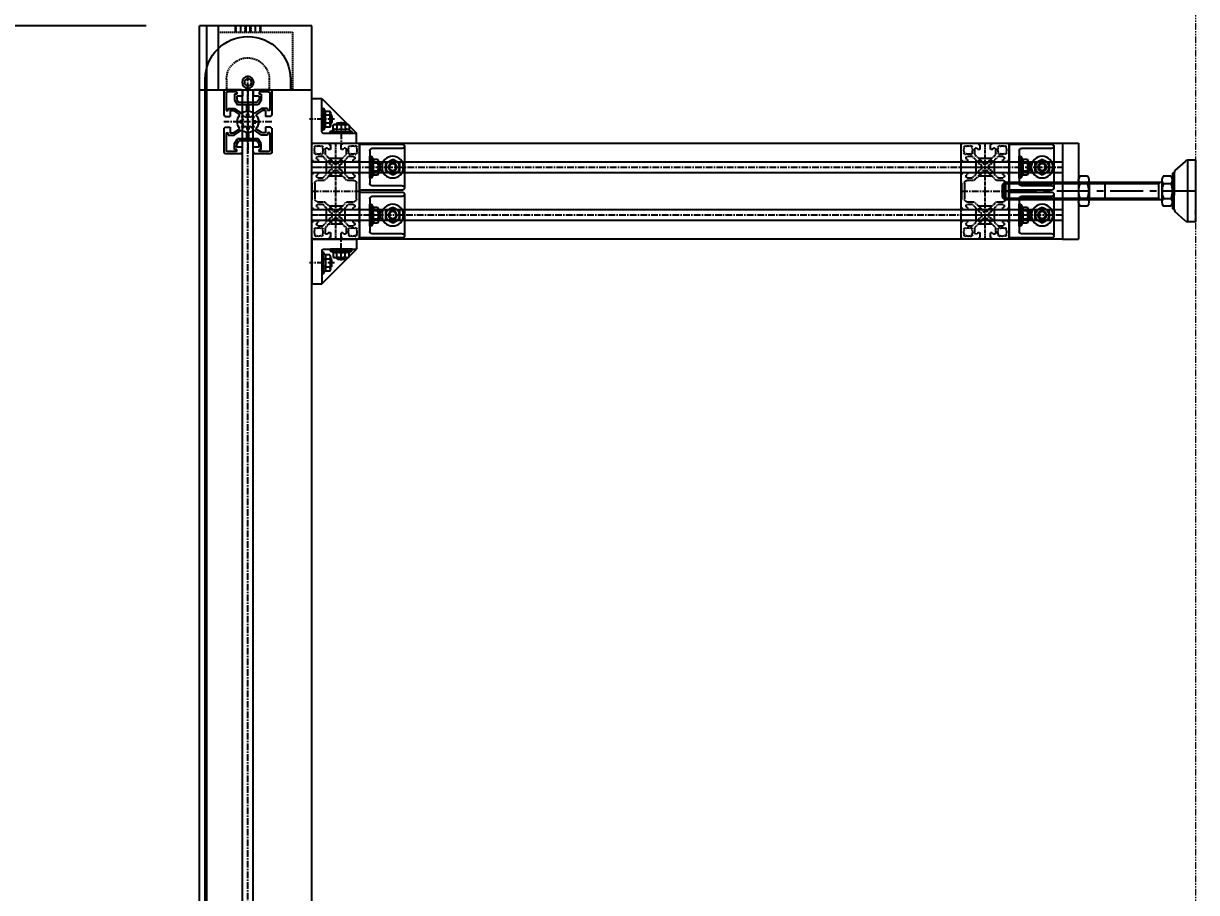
# Model space of a CAD drawing. Header units: inches. Extents: x 0 to 77285, y -118 to 40065.
# Drawn here: x 43601 to 44703, y 15704 to 16520 of the extents above; entities that cross this region are included whole.
import ezdxf

# ---------------------------------------------------------------- set-up
doc = ezdxf.new("R2010")
doc.units = ezdxf.units.IN
doc.header["$LTSCALE"] = 5
doc.header["$MEASUREMENT"] = 0
for name, pattern in [('CENTER', [2, 1.25, -0.25, 0.25, -0.25]), ('HIDDEN', [0.375, 0.25, -0.125]), ('PHANTOM', [2.5, 1.25, -0.25, 0.25, -0.25, 0.25, -0.25])]:
    doc.linetypes.add(name, pattern=pattern)
for name, color, linetype in [('11', 1, 'CENTER'), ('22', 2, 'HIDDEN'), ('44', 4, 'Continuous'), ('A', 8, 'Continuous'), ('B', 123, 'Continuous'), ('G', 231, 'Continuous'), ('T', 3, 'Continuous')]:
    doc.layers.add(name, color=color, linetype=linetype)
doc.layers.add('33', color=3, linetype='PHANTOM', lineweight=9)
doc.styles.add('SCI', font='')
doc.styles.get('SCI').set_extended_font_data('Gulim')
doc.dimstyles.new('SCH', dxfattribs={"dimtxt": 2.5, "dimasz": 2, "dimexe": 1.25, "dimexo": 0.625, "dimtad": 1, "dimdec": 8, "dimtxsty": 'SCI', "dimcen": 2.5, "dimclrd": 4, "dimclre": 4, "dimclrt": 7, "dimadec": 8, "dimazin": 2, "dimtfac": 1, "dimtdec": 8, "dimtmove": 0, "dimatfit": 3, "dimfxl": 1, "dimarcsym": 0})

# ---------------------------------------------------------------- blocks, each defined once
blk = doc.blocks.new('A$Ccb516ab6')
for p, q in [((60, 0), (60, -105.5)), ((60, 0), (60, -105.5)), ((1330, 0, 0), (60, 0)), ((60, 0), (60, -105.5)), ((60, -7), (0, -7)), ((0, -105.5), (0, -7)), ((1330, -7, 0), (60, -7)), ((0, -17.5), (60, -17.5)), ((0, -17.5), (60, -17.5)), ((60, -39.5), (60, -24.5)), ((61.5, -23), (84, -23)), ((62, -35), (62, -26)), ((63, -25), (79.5, -25)), ((64, -33), (69.6, -33)), ((64, -35), (64, -33)), ((69.6, -33), (74, -35.9)), ((77.5, -27), (79.5, -27)), ((77.5, -27), (77.5, -32.6)), ((77.5, -32.6), (82.1, -39.4)), ((79.5, -25), (79.5, -27)), ((79.5, -29), (79.5, -32)), ((79.5, -29), (85, -29)), ((79.5, -32), (83.5, -37.9)), ((84, -23), (84, -24)), ((84, -24), (85, -24)), ((85, -24), (85, -29)), ((95, -24), (95, -29)), ((95, -24), (96, -24)), ((95, -29), (100.5, -29)), ((96, -23), (96, -24)), ((96, -23), (118.5, -23)), ((100.5, -32), (96.5, -37.9)), ((102.5, -32.6), (97.9, -39.4)), ((100.5, -25), (100.5, -27)), ((100.5, -25), (117, -25)), ((100.5, -27), (102.5, -27)), ((100.5, -29), (100.5, -32)), ((102.5, -27), (102.5, -32.6)), ((110.4, -33), (106, -35.9)), ((116, -33), (110.4, -33)), ((112.4, -33), (114.1, -33)), ((116, -35), (116, -33)), ((118, -35), (118, -26)), ((120, -39.5), (120, -24.5)), ((60, -39.5), (61, -39.5)), ((1330, -40.5, 0), (60, -40.5)), ((61, -40.5), (61, -39.5)), ((61, -40.5), (66, -40.5)), ((62, -35), (64, -35)), ((66, -35), (69, -35)), ((66, -40.5), (66, -35)), ((69, -35), (72, -37)), ((72, -54), (72, -37)), ((74, -44.5), (74, -35.9)), ((85.8, -42.7), (84, -41)), ((87.2, -41.3), (85.5, -39.5)), ((89, -40.6), (89, -38.1)), ((91, -40.6), (91, -38.1)), ((92.8, -41.3), (94.5, -39.5)), ((94.2, -42.7), (96, -41)), ((106, -44.5), (106, -35.9)), ((111, -35), (108, -37)), ((108, -54), (108, -37)), ((114, -35), (111, -35)), ((113, -35), (114.1, -35)), ((114, -40.5), (114, -35)), ((119, -40.5), (114, -40.5)), ((118, -35), (116, -35)), ((119, -40.5), (119, -39.5)), ((120, -39.5), (119, -39.5)), ((1330, -50.5, 0), (60, -50.5)), ((60, -66.5), (60, -51.5)), ((60, -51.5), (61, -51.5)), ((61, -51.5), (61, -50.5)), ((61, -50.5), (66, -50.5)), ((66, -56), (66, -50.5)), ((69, -56), (72, -54)), ((69.6, -58), (74, -55.1)), ((80.1, -44.5), (74, -44.5)), ((74, -55.1), (74, -46.5)), ((80.1, -46.5), (74, -46.5)), ((77.5, -58.4), (82.1, -51.6)), ((79.5, -59), (83.5, -53.1)), ((85.1, -44.5), (82.6, -44.5)), ((85.1, -46.5), (82.6, -46.5)), ((85.8, -48.3), (84, -50)), ((87.2, -49.7), (85.5, -51.5)), ((89, -50.4), (89, -52.9)), ((91, -50.4), (91, -52.9)), ((92.8, -49.7), (94.5, -51.5)), ((94.2, -48.3), (96, -50)), ((94.9, -44.5), (97.4, -44.5)), ((94.9, -46.5), (97.4, -46.5)), ((100.5, -59), (96.5, -53.1)), ((102.5, -58.4), (97.9, -51.6)), ((106, -44.5), (99.9, -44.5)), ((106, -46.5), (99.9, -46.5)), ((106, -55.1), (106, -46.5)), ((110.4, -58), (106, -55.1)), ((111, -56), (108, -54)), ((114, -56), (114, -50.5)), ((119, -50.5), (114, -50.5)), ((119, -51.5), (119, -50.5)), ((120, -51.5), (119, -51.5)), ((120, -66.5), (120, -51.5)), ((62, -65), (62, -56)), ((62, -56), (64, -56)), ((63, -66), (79.5, -66)), ((64, -58), (64, -56)), ((64, -58), (69.6, -58)), ((66, -56), (69, -56)), ((77.5, -64), (77.5, -58.4)), ((77.5, -64), (79.5, -64)), ((79.5, -62), (79.5, -59)), ((79.5, -62), (85, -62)), ((79.5, -66), (79.5, -64)), ((85, -67), (85, -62)), ((95, -67), (95, -62)), ((95, -62), (100.5, -62)), ((100.5, -62), (100.5, -59)), ((100.5, -64), (102.5, -64)), ((100.5, -66), (100.5, -64)), ((100.5, -66), (117, -66)), ((102.5, -64), (102.5, -58.4)), ((116, -58), (110.4, -58)), ((114, -56), (111, -56)), ((116, -58), (116, -56)), ((118, -56), (116, -56)), ((118, -65), (118, -56)), ((61.5, -68), (84, -68)), ((84, -68), (84, -67)), ((84, -67), (85, -67)), ((95, -67), (96, -67)), ((96, -68), (96, -67)), ((96, -68), (118.5, -68)), ((60, -105.5), (0, -105.5)), ((1330, -105.5, 0), (60, -105.5))]:
    blk.add_line(p, q)
for radius in [5.5, 3.3]:
    blk.add_circle((53, -45.5), radius)
for centre, radius, start, end in [((61.5, -24.5), 1.5, 90, 180), ((63, -26), 1, 90, 180), ((117, -26), 1, 0, 90), ((118.5, -24.5), 1.5, 0, 90), ((90, -45.5), 10, 140.9719, 174.2608), ((90, -45.5), 10, 142.644, 174.2608), ((90, -45.5), 10, 49.1403, 130.8597), ((90, -45.5), 7.5, 127.3377, 142.6623), ((90, -45.5), 5, 146.537, 168.463), ((90, -45.5), 5, 101.537, 123.463), ((90, -45.5), 7.5, 82.3377, 97.6623), ((90, -45.5), 5, 56.537, 78.463), ((90, -45.5), 5, 11.537, 33.463), ((90, -45.5), 7.5, 37.3377, 52.6623), ((90, -45.5), 10, 5.7392, 37.356), ((90, -45.5), 10, 185.7392, 217.356), ((90, -45.5), 10, 185.7392, 219.0281), ((90, -45.5), 7.5, 172.3377, 187.6623), ((90, -45.5), 10, 229.1403, 296.5204), ((90, -45.5), 10, 230.7393, 310.8597), ((90, -45.5), 7.5, 217.3377, 232.6623), ((90, -45.5), 5, 191.537, 213.463), ((90, -45.5), 5, 236.537, 258.463), ((90, -45.5), 7.5, 262.3377, 277.6623), ((90, -45.5), 5, 281.537, 303.463), ((90, -45.5), 5, 326.537, 348.463), ((90, -45.5), 7.5, 307.3377, 322.6623), ((90, -45.5), 7.5, 352.3377, 7.6623), ((90, -45.5), 10, 322.644, 354.2608), ((63, -65), 1, 180, 270), ((117, -65), 1, 270, 0), ((61.5, -66.5), 1.5, 180, 270), ((118.5, -66.5), 1.5, 270, 0)]:
    blk.add_arc(centre, radius, start, end)
at = {"layer": '11'}
for p, q in [((90, -68), (90, -23)), ((-1, -38.5), (7, -38.5)), ((-1, -52.5), (7, -52.5)), ((59.5, -45.5), (46.5, -45.5)), ((1330, -45.5, 0), (60, -45.5)), ((60, -45.5), (120, -45.5))]:
    blk.add_line(p, q, dxfattribs=at)
at = {"layer": '22'}
for p, q in [((6, -17.5), (6, -87.5)), ((50, -25.5), (60, -25.5)), ((0, -34.3), (6, -34.3)), ((0, -42.7), (6, -42.7)), ((0, -48.3), (6, -48.3)), ((0, -56.7), (6, -56.7)), ((50, -65.5), (60, -65.5)), ((6, -87.5), (60, -87.5))]:
    blk.add_line(p, q, dxfattribs=at)
blk.add_arc((50, -45.5), 20, 90, 270, dxfattribs=at)
at = {"layer": 'B'}
for p, q in [((60, -5.5), (50, -5.5)), ((1330, -5.5, 0), (60, -5.5)), ((50, -85.5), (60, -85.5))]:
    blk.add_line(p, q, dxfattribs=at)
blk.add_arc((50, -45.5), 40, 90, 270, dxfattribs=at)
at = {"layer": 'G'}
for p in [(60, 0), (0, -7)]:
    blk.add_line(p, (0, 0), dxfattribs=at)
at = {"layer": 'T'}
for p, q in [((0, -33.5), (6, -33.5)), ((0, -43.5), (6, -43.5)), ((0, -47.5), (6, -47.5)), ((0, -57.5), (6, -57.5))]:
    blk.add_line(p, q, dxfattribs=at)
blk = doc.blocks.new('A$C47db6cef')
at = {"ltscale": 0.506191}
for p, q in [((16.5, 45), (2, 45)), ((16.5, 43.5), (16.5, 45)), ((28.5, 45), (16.5, 45)), ((28.5, 45), (28.5, 43.5)), ((36.5, 45), (28.5, 45)), ((37, 44.5), (36.5, 45)), ((44.7, 44.5), (37, 44.5)), ((45, 44.2), (44.7, 44.5)), ((45.3, 44.5), (45, 44.2)), ((53, 44.5), (45.3, 44.5)), ((53.5, 45), (53, 44.5)), ((61.5, 45), (53.5, 45)), ((61.5, 43.5), (61.5, 45)), ((73.5, 45), (61.5, 45)), ((73.5, 45), (73.5, 43.5)), ((88, 45), (73.5, 45)), ((0, 43), (0, 28.5)), ((3.1, 40.5), (2.3, 41.3)), ((2.3, 35.7), (3.1, 36.5)), ((3.7, 42.7), (4.5, 41.9)), ((4.5, 35.1), (3.7, 34.3)), ((8.5, 41.9), (9.3, 42.7)), ((9.3, 34.3), (8.5, 35.1)), ((10.7, 41.3), (9.9, 40.5)), ((9.9, 36.5), (10.7, 35.7)), ((12.5, 34.5), (12.5, 39)), ((16, 31), (12.5, 34.5)), ((15.5, 39), (17.5, 39)), ((17.5, 43.5), (16.5, 43.5)), ((17.5, 39), (17.5, 43.5)), ((27.5, 43.5), (27.5, 39)), ((28.5, 43.5), (27.5, 43.5)), ((27.5, 39), (29.5, 39)), ((32.5, 34.5), (29, 31)), ((32.5, 39), (32.5, 34.5)), ((35, 33), (35, 39.5)), ((37.5, 42), (52.5, 42)), ((55, 39.5), (55, 33)), ((57.5, 34.5), (57.5, 39)), ((61, 31), (57.5, 34.5)), ((60.5, 39), (62.5, 39)), ((62.5, 43.5), (61.5, 43.5)), ((62.5, 39), (62.5, 43.5)), ((72.5, 43.5), (72.5, 39)), ((73.5, 43.5), (72.5, 43.5)), ((72.5, 39), (74.5, 39)), ((77.5, 34.5), (74, 31)), ((77.5, 39), (77.5, 34.5)), ((80.1, 40.5), (79.3, 41.3)), ((79.3, 35.7), (80.1, 36.5)), ((80.7, 42.7), (81.5, 41.9)), ((81.5, 35.1), (80.7, 34.3)), ((85.5, 41.9), (86.3, 42.7)), ((86.3, 34.3), (85.5, 35.1)), ((87.7, 41.3), (86.9, 40.5)), ((86.9, 36.5), (87.7, 35.7)), ((90, 28.5), (90, 43)), ((0, 28.5), (1.5, 28.5)), ((0, 28.5), (0, 16.5)), ((1.5, 28.5), (1.5, 27.5)), ((1.5, 27.5), (6, 27.5)), ((6, 32.5), (10.5, 32.5)), ((6, 27.5), (6, 29.5)), ((10.5, 32.5), (14, 29)), ((14, 29), (14, 22.8)), ((14, 22.8), (14.3, 22.5)), ((14.3, 22.5), (14, 22.2)), ((14, 22.2), (14, 16)), ((22.2, 31), (16, 31)), ((16, 26.3), (16, 28)), ((19.5, 24.2), (16, 26.3)), ((17, 29), (18.7, 29)), ((18.7, 29), (20.8, 25.5)), ((22.5, 30.7), (22.2, 31)), ((22.8, 31), (22.5, 30.7)), ((29, 31), (22.8, 31)), ((24.2, 25.5), (26.3, 29)), ((29, 26.3), (25.5, 24.2)), ((26.3, 29), (28, 29)), ((29, 28), (29, 26.3)), ((31, 29), (35, 33)), ((31, 16), (31, 29)), ((55, 33), (59, 29)), ((59, 29), (59, 16)), ((67.2, 31), (61, 31)), ((61, 26.3), (61, 28)), ((64.5, 24.2), (61, 26.3)), ((62, 29), (63.7, 29)), ((63.7, 29), (65.8, 25.5)), ((67.5, 30.7), (67.2, 31)), ((67.8, 31), (67.5, 30.7)), ((74, 31), (67.8, 31)), ((69.2, 25.5), (71.3, 29)), ((74, 26.3), (70.5, 24.2)), ((71.3, 29), (73, 29)), ((74, 28), (74, 26.3)), ((75.7, 22.5), (76, 22.8)), ((76, 22.2), (75.7, 22.5)), ((76, 29), (79.5, 32.5)), ((76, 22.8), (76, 29)), ((76, 16), (76, 22.2)), ((79.5, 32.5), (84, 32.5)), ((84, 29.5), (84, 27.5)), ((84, 27.5), (88.5, 27.5)), ((88.5, 28.5), (90, 28.5)), ((88.5, 27.5), (88.5, 28.5)), ((90, 16.5), (90, 28.5)), ((0, 16.5), (0, 2)), ((1.5, 16.5), (0, 16.5)), ((1.5, 17.5), (1.5, 16.5)), ((6, 17.5), (1.5, 17.5)), ((6, 15.5), (6, 17.5)), ((10.5, 12.5), (6, 12.5)), ((14, 16), (10.5, 12.5)), ((12.5, 10.5), (16, 14)), ((16, 18.7), (19.5, 20.8)), ((16, 17), (16, 18.7)), ((16, 14), (22.2, 14)), ((18.7, 16), (17, 16)), ((20.8, 19.5), (18.7, 16)), ((22.2, 14), (22.5, 14.3)), ((22.5, 14.3), (22.8, 14)), ((22.8, 14), (29, 14)), ((26.3, 16), (24.2, 19.5)), ((25.5, 20.8), (29, 18.7)), ((28, 16), (26.3, 16)), ((29, 18.7), (29, 17)), ((29, 14), (32.5, 10.5)), ((35, 12), (31, 16)), ((35, 5.5), (35, 12)), ((59, 16), (55, 12)), ((55, 12), (55, 5.5)), ((57.5, 10.5), (61, 14)), ((61, 18.7), (64.5, 20.8)), ((61, 17), (61, 18.7)), ((61, 14), (67.2, 14)), ((63.7, 16), (62, 16)), ((65.8, 19.5), (63.7, 16)), ((67.2, 14), (67.5, 14.3)), ((67.5, 14.3), (67.8, 14)), ((67.8, 14), (74, 14)), ((71.3, 16), (69.2, 19.5)), ((70.5, 20.8), (74, 18.7)), ((73, 16), (71.3, 16)), ((74, 18.7), (74, 17)), ((74, 14), (77.5, 10.5)), ((79.5, 12.5), (76, 16)), ((84, 12.5), (79.5, 12.5)), ((84, 17.5), (84, 15.5)), ((88.5, 17.5), (84, 17.5)), ((88.5, 16.5), (88.5, 17.5)), ((90, 16.5), (88.5, 16.5)), ((90, 2), (90, 16.5)), ((2, 0), (16.5, 0)), ((3.1, 8.5), (2.3, 9.3)), ((2.3, 3.7), (3.1, 4.5)), ((3.7, 10.7), (4.5, 9.9)), ((4.5, 3.1), (3.7, 2.3)), ((8.5, 9.9), (9.3, 10.7)), ((9.3, 2.3), (8.5, 3.1)), ((10.7, 9.3), (9.9, 8.5)), ((9.9, 4.5), (10.7, 3.7)), ((12.5, 6), (12.5, 10.5)), ((17.5, 6), (15.5, 6)), ((16.5, 1.5), (17.5, 1.5)), ((16.5, 0), (16.5, 1.5)), ((16.5, 0), (28.5, 0)), ((17.5, 1.5), (17.5, 6)), ((27.5, 6), (27.5, 1.5)), ((29.5, 6), (27.5, 6)), ((27.5, 1.5), (28.5, 1.5)), ((28.5, 1.5), (28.5, 0)), ((28.5, 0), (35.5, 0)), ((32.5, 10.5), (32.5, 6)), ((35.5, 0), (36, 0.5)), ((36, 0.5), (44.7, 0.5)), ((52.5, 3), (37.5, 3)), ((44.7, 0.5), (45, 0.8)), ((45, 0.8), (45.3, 0.5)), ((45.3, 0.5), (54, 0.5)), ((54, 0.5), (54.5, 0)), ((57.5, 6), (57.5, 10.5)), ((62.5, 6), (60.5, 6)), ((61.5, 1.5), (62.5, 1.5)), ((61.5, 0), (61.5, 1.5)), ((62.5, 1.5), (62.5, 6)), ((72.5, 6), (72.5, 1.5)), ((74.5, 6), (72.5, 6)), ((72.5, 1.5), (73.5, 1.5)), ((73.5, 1.5), (73.5, 0)), ((77.5, 10.5), (77.5, 6)), ((80.1, 8.5), (79.3, 9.3)), ((79.3, 3.7), (80.1, 4.5)), ((80.7, 10.7), (81.5, 9.9)), ((81.5, 3.1), (80.7, 2.3)), ((85.5, 9.9), (86.3, 10.7)), ((86.3, 2.3), (85.5, 3.1)), ((87.7, 9.3), (86.9, 8.5)), ((86.9, 4.5), (87.7, 3.7))]:
    blk.add_line(p, q, dxfattribs=at)
for p, q in [((54.5, 0), (61.5, 0)), ((61.5, 0), (73.5, 0)), ((73.5, 0), (88, 0))]:
    blk.add_line(p, q)
for centre, radius, start, end in [((2, 43), 2, 90, 180), ((88, 43), 2, 0, 90), ((6.5, 38.5), 5, 123.463, 146.537), ((6.5, 38.5), 5, 213.463, 236.537), ((6.5, 38.5), 4, 149.4775, 210.5225), ((6.5, 38.5), 4, 59.4775, 120.5225), ((6.5, 38.5), 4, 239.4775, 300.5225), ((6.5, 38.5), 5, 33.463, 56.537), ((6.5, 38.5), 5, 303.463, 326.537), ((6.5, 38.5), 4, 329.4775, 30.5225), ((14, 39), 1.5, 0, 180), ((31, 39), 1.5, 0, 180), ((37.5, 39.5), 2.5, 90, 180), ((52.5, 39.5), 2.5, 0, 90), ((59, 39), 1.5, 0, 180), ((76, 39), 1.5, 0, 180), ((83.5, 38.5), 5, 123.463, 146.537), ((83.5, 38.5), 5, 213.463, 236.537), ((83.5, 38.5), 4, 149.4775, 210.5225), ((83.5, 38.5), 4, 59.4775, 120.5225), ((83.5, 38.5), 4, 239.4775, 300.5225), ((83.5, 38.5), 5, 33.463, 56.537), ((83.5, 38.5), 5, 303.463, 326.537), ((83.5, 38.5), 4, 329.4775, 30.5225), ((6, 31), 1.5, 90, 270), ((17, 28), 1, 90, 180), ((22.5, 22.5), 3.5, 150, 210), ((22.5, 22.5), 3.5, 60, 120), ((22.5, 22.5), 3.5, 330, 30), ((28, 28), 1, 0, 90), ((62, 28), 1, 90, 180), ((67.5, 22.5), 3.5, 150, 210), ((67.5, 22.5), 3.5, 60, 120), ((67.5, 22.5), 3.5, 330, 30), ((73, 28), 1, 0, 90), ((84, 31), 1.5, 270, 90), ((6, 14), 1.5, 90, 270), ((17, 17), 1, 180, 270), ((22.5, 22.5), 3.5, 240, 300), ((28, 17), 1, 270, 0), ((62, 17), 1, 180, 270), ((67.5, 22.5), 3.5, 240, 300), ((73, 17), 1, 270, 0), ((84, 14), 1.5, 270, 90), ((2, 2), 2, 180, 270), ((6.5, 6.5), 5, 123.463, 146.537), ((6.5, 6.5), 5, 213.463, 236.537), ((6.5, 6.5), 4, 149.4775, 210.5225), ((6.5, 6.5), 4, 59.4775, 120.5225), ((6.5, 6.5), 4, 239.4775, 300.5225), ((6.5, 6.5), 5, 33.463, 56.537), ((6.5, 6.5), 5, 303.463, 326.537), ((6.5, 6.5), 4, 329.4775, 30.5225), ((14, 6), 1.5, 180, 0), ((31, 6), 1.5, 180, 0), ((37.5, 5.5), 2.5, 180, 270), ((52.5, 5.5), 2.5, 270, 0), ((59, 6), 1.5, 180, 0), ((76, 6), 1.5, 180, 0), ((83.5, 6.5), 5, 123.463, 146.537), ((83.5, 6.5), 5, 213.463, 236.537), ((83.5, 6.5), 4, 149.4775, 210.5225), ((83.5, 6.5), 4, 59.4775, 120.5225), ((83.5, 6.5), 4, 239.4775, 300.5225), ((83.5, 6.5), 5, 33.463, 56.537), ((83.5, 6.5), 5, 303.463, 326.537), ((83.5, 6.5), 4, 329.4775, 30.5225), ((88, 2), 2, 270, 0)]:
    blk.add_arc(centre, radius, start, end, dxfattribs=at)
at = {"layer": '11', "ltscale": 0.506191}
for p, q in [((22.5, 45), (22.5, 0)), ((67.5, 0), (67.5, 45)), ((90, 22.5), (0, 22.5))]:
    blk.add_line(p, q, dxfattribs=at)
at = {"layer": '11'}
blk.add_line((45, 45), (45, 0), dxfattribs=at)
at = {"layer": 'A', "ltscale": 0.506191}
for p, q in [((0, 45), (0, 43)), ((2, 45), (0, 45)), ((53.5, 45), (36.5, 45)), ((90, 45), (88, 45)), ((90, 43), (90, 45)), ((0, 2), (0, 0)), ((0, 0), (2, 0)), ((35.5, 0), (54.5, 0)), ((90, 0), (90, 2))]:
    blk.add_line(p, q, dxfattribs=at)
at = {"layer": 'A'}
blk.add_line((88, 0), (90, 0), dxfattribs=at)
blk = doc.blocks.new('af!@$!2^^&&@$aD읾ㅇㄹA$C5BB358B1')
for p, q in [((1.7, 42), (43.7, 42)), ((1.7, 42), (1.7, 0)), ((43.7, 42), (43.7, 32.5)), ((12.2, 32.5), (11.2, 31.5)), ((43.7, 32.5), (11.2, 0)), ((11.2, 31.5), (11.2, 0)), ((11.2, 24.7), (12.7, 24.7)), ((11.2, 4), (11.2, 24.5)), ((12.2, 32.5), (43.7, 32.5)), ((12.7, 24.7), (12.7, 4.2)), ((12.7, 24.7), (14, 22)), ((14, 32.5), (34.5, 32.5)), ((14, 31), (14, 32.5)), ((34.5, 31), (14, 31)), ((16.7, 29.7), (14, 31)), ((16.7, 25.1), (16.7, 29.7)), ((17.8, 24.5), (16.7, 25.1)), ((30.7, 24.5), (17.8, 24.5)), ((20.2, 23.8), (20.2, 24.5)), ((28.2, 23.8), (20.2, 23.8)), ((21, 23), (20.2, 23.8)), ((20.5, 25.1), (20.5, 29.7)), ((27.4, 23), (21, 23)), ((27.4, 23), (28.2, 23.8)), ((28, 25.1), (28, 29.7)), ((28.2, 23.8), (28.2, 24.5)), ((31.7, 25.1), (30.7, 24.5)), ((34.5, 31), (31.7, 29.7)), ((31.7, 29.7), (31.7, 25.1)), ((34.5, 32.5), (34.5, 31)), ((14, 22), (18.6, 22)), ((18.6, 18.3), (14, 18.3)), ((18.6, 22), (19.2, 20.9)), ((19.2, 20.9), (19.2, 8.1)), ((19.9, 18.5), (19.2, 18.5)), ((19.9, 18.5), (19.9, 10.5)), ((20.7, 17.7), (19.9, 18.5)), ((20.7, 11.3), (19.9, 10.5)), ((20.7, 17.7), (20.7, 11.3)), ((12.7, 4.2), (11.2, 4.2)), ((14, 7), (12.7, 4.2)), ((18.6, 10.7), (14, 10.7)), ((18.6, 7), (14, 7)), ((19.2, 8.1), (18.6, 7)), ((19.9, 10.5), (19.2, 10.5)), ((1.7, 0), (11.2, 0))]:
    blk.add_line(p, q)
for centre, radius, start, end in [((18.6, 32.1), 3.06, 232.1211, 307.8789), ((18.6, 27.6), 3.06, 232.1211, 307.8789), ((24.2, 40.3), 11.3, 250.5288, 289.4712), ((24.2, 35.8), 11.3, 250.5288, 289.4712), ((29.9, 32.1), 3.06, 232.1211, 307.8789), ((29.9, 27.6), 3.06, 232.1211, 307.8789), ((11.6, 20.1), 3.06, 322.1211, 37.8789), ((3.4, 14.5), 11.3, 340.5288, 19.4712), ((16.2, 20.1), 3.06, 322.1211, 37.8789), ((8, 14.5), 11.3, 340.5288, 19.4712), ((11.6, 8.9), 3.06, 322.1211, 37.8789), ((16.2, 8.9), 3.06, 322.1211, 37.8789)]:
    blk.add_arc(centre, radius, start, end)
at = {"layer": '11'}
for p, q in [((24.2, 20.7), (24.2, 44)), ((21.8, 14.5), (0, 14.5))]:
    blk.add_line(p, q, dxfattribs=at)
blk = doc.blocks.new('A$C632A6005')
for p, q in [((-21.5, 0), (-21.5, -40)), ((21.5, 0), (-21.5, 0)), ((-15.5, -9.5), (15.5, -9.5)), ((10.3, -9.5), (-10.2, -9.5)), ((-10.2, -9.5), (-10.2, -11)), ((-10.2, -11), (10.3, -11)), ((-10.2, -11), (-7.5, -12.3)), ((7.5, -12.3), (10.3, -11)), ((10.3, -11), (10.3, -9.5)), ((21.5, -40.1), (21.5, 0)), ((-17.5, -40), (-17.5, -11.5)), ((-7.5, -12.3), (-7.5, -16.9)), ((-7.5, -16.9), (-6.4, -17.5)), ((-6.4, -17.5), (6.4, -17.5)), ((-4, -18.2), (-4, -17.5)), ((-4, -18.2), (4, -18.2)), ((-3.2, -19), (-4, -18.2)), ((-3.8, -16.9), (-3.8, -12.3)), ((-3.2, -19), (3.2, -19)), ((3.2, -19), (4, -18.2)), ((3.8, -16.9), (3.8, -12.3)), ((4, -18.2), (4, -17.5)), ((6.4, -17.5), (7.5, -16.9)), ((7.5, -16.9), (7.5, -12.3)), ((17.5, -40), (17.5, -11.5)), ((-3.8, -24.5), (-7.5, -31)), ((-7.5, -31), (-3.8, -37.5)), ((3.8, -24.5), (-3.8, -24.5)), ((7.5, -31), (3.8, -24.5)), ((3.8, -37.5), (7.5, -31)), ((-19.5, -42), (19.6, -42)), ((-3.8, -37.5), (3.8, -37.5))]:
    blk.add_line(p, q)
for radius in [10.2, 6.5, 4, 3.2]:
    blk.add_circle((0, -31), radius)
for centre, radius, start, end in [((-15.5, -11.5), 2, 90, 180), ((15.5, -11.5), 2, 0, 90), ((-5.6, -9.9), 3.06, 232.1211, 307.8789), ((-5.6, -14.4), 3.06, 232.1211, 307.8789), ((0, -22.5), 4.1, 121.3886, 166.7272), ((0, -1.7), 11.3, 250.5288, 289.4712), ((0, -6.2), 11.3, 250.5288, 289.4712), ((0, -22.5), 4.1, 13.2728, 58.6114), ((5.6, -9.9), 3.06, 232.1211, 307.8789), ((5.6, -14.4), 3.06, 232.1211, 307.8789), ((-19.5, -40), 2, 180, 270), ((-19.5, -40), 2, 270, 0), ((19.5, -40), 2, 180, 270), ((19.6, -40.1), 1.9, 270, 0)]:
    blk.add_arc(centre, radius, start, end)
blk = doc.blocks.new('A$Cf1812530')
for p, q in [((-90, 0), (0, 0)), ((-90, 0), (-90, -15)), ((0, 0), (0, -15)), ((-90, -15), (0, -15))]:
    blk.add_line(p, q)
blk = doc.blocks.new('A$Ca3d7606b')
for p, q in [((-6.9, 1.3), (-6.9, 8.7)), ((-6.9, 1.3), (-6.9, 8.7)), ((-6.9, 8.7), (-6.9, 1.3)), ((6.9, 0), (-6.9, 0)), ((6.9, 0), (-6.9, 0)), ((6.9, 1.3), (6.9, 8.7)), ((6.9, 1.3), (6.9, 8.7)), ((6.9, 1.3), (6.9, 8.7))]:
    blk.add_line(p, q)
for points in [[(-13.9, 8.7), (-13.9, 1.3)], [(10.4, 10), (-10.4, 10)], [(-10.4, 0), (10.4, 0)], [(13.9, 1.3), (13.9, 8.7)]]:
    blk.add_lwpolyline(points)
for centre, radius, start, end in [((-10.4, 4.9), 5.14, 47.6569, 132.3431), ((-10.4, 5.1), 5.14, 227.6569, 312.3431), ((0, -8.6), 18.6, 68.0805, 111.9195), ((0, 18.6), 18.6, 248.0805, 291.9195), ((10.4, 4.9), 5.14, 47.6569, 132.3431), ((10.4, 5.1), 5.14, 227.6569, 312.3431)]:
    blk.add_arc(centre, radius, start, end)
blk = doc.blocks.new('A$C68f407b1')
for p, q in [((-6, 181.5), (-8, 179.5)), ((-8, 179.5), (-8, 33.5)), ((-8, 179.5), (8, 179.5)), ((6, 181.5), (-6, 181.5)), ((8, 179.5), (6, 181.5)), ((8, 33.5), (8, 179.5)), ((-8, 34.5), (-8, 31.5)), ((8, 31.5), (8, 34.5)), ((-6.9, 30.2), (-6.9, 22.8)), ((6.9, 22.8), (6.9, 30.2)), ((-27.9, 9.8), (-19.2, 19.3)), ((-17.3, 20), (-4, 20)), ((17.3, 20), (-4, 20)), ((27.9, 9.8), (19.2, 19.3)), ((-29, 0), (-29, 7.5)), ((29, 7.5), (-29, 7.5)), ((29, 0), (-29, 0)), ((29, 0), (29, 7.5))]:
    blk.add_line(p, q)
for points in [[(-13.9, 30.2), (-13.9, 22.8)], [(10.4, 31.5), (-10.4, 31.5)], [(13.9, 22.8), (13.9, 30.2)], [(-10.4, 21.5), (10.4, 21.5)]]:
    blk.add_lwpolyline(points)
blk.add_lwpolyline([(-16.5, 20), (16.5, 20), (16.5, 21.5), (-16.5, 21.5)], close=True)
for centre, radius, start, end in [((-10.4, 26.4), 5.14, 47.6569, 132.3431), ((-10.4, 26.6), 5.14, 227.6569, 312.3431), ((0, 12.9), 18.6, 68.0805, 111.9195), ((0, 40.1), 18.6, 248.0805, 291.9195), ((10.4, 26.4), 5.14, 47.6569, 132.3431), ((10.4, 26.6), 5.14, 227.6569, 312.3431), ((-17.3, 17), 3, 90, 128.8507), ((17.3, 17), 3, 51.1493, 90), ((-26, 7.5), 3, 128.8507, 180), ((26, 7.5), 3, 0, 51.1493)]:
    blk.add_arc(centre, radius, start, end)
at = {"layer": '11', "ltscale": 5}
blk.add_line((0, -1), (0, 181.5), dxfattribs=at)
at = {"layer": 'A'}
blk.add_line((8, 85), (-8, 85), dxfattribs=at)
at = {"layer": 'T'}
for p, q in [((-6.9, 34.5), (-6.9, 180.6)), ((6.9, 34.5), (6.9, 180.6)), ((-6.9, 34.5), (-8, 33.5)), ((-6.9, 34.5), (6.9, 34.5)), ((8, 33.5), (6.9, 34.5))]:
    blk.add_line(p, q, dxfattribs=at)
at = {"layer": '44', "insert": (-27.6, 1.1), "char_height": 0.64, "width": 16.63, "attachment_point": 1, "style": 'SCI'}
blk.add_mtext('Q-MASTER SM16-150-58', dxfattribs=at)
blk = doc.blocks.new('A$Cfedefcbb')
for p, q in [((-45, 0), (45, 0)), ((-45, -705, 0), (-45, 0)), ((45, 0), (45, -705, 0)), ((45, -705, 0), (-45, -705, 0))]:
    blk.add_line(p, q)
at = {"layer": '11'}
for p, q in [((-22.5, -705, 0), (-22.5, 0)), ((22.5, 0), (22.5, -705, 0))]:
    blk.add_line(p, q, dxfattribs=at)
at = {"layer": 'A'}
for p, q in [((-27.5, -705, 0), (-27.5, 0)), ((-17.5, -705, 0), (-17.5, 0)), ((17.5, 0), (17.5, -705, 0)), ((27.5, 0), (27.5, -705, 0))]:
    blk.add_line(p, q, dxfattribs=at)
at = {"xscale": -1}
blk.add_blockref('A$Cf1812530', (-45, -705, 0), dxfattribs=at)
at = {"layer": '22', "xscale": -1}
for p in [(45, -45), (45, -655, 0)]:
    blk.add_blockref('A$C47db6cef', p, dxfattribs=at)
at = {"layer": '44', "extrusion": (0, 0, -1), "zscale": -1}
blk.add_blockref('af!@$!2^^&&@$aD읾ㅇㄹA$C5BB358B1', (43.3, -42), dxfattribs=at)
at = {"layer": '44', "extrusion": (0, 0, -1), "xscale": -1, "zscale": -1}
blk.add_blockref('af!@$!2^^&&@$aD읾ㅇㄹA$C5BB358B1', (-43.3, -42), dxfattribs=at)
at = {"layer": '44', "xscale": -1}
for p in [(-22.5, -45), (22.5, -45), (-22.5, -655, 0), (22.5, -655, 0)]:
    blk.add_blockref('A$C632A6005', p, dxfattribs=at)
at = {"layer": '44'}
for name, p in [('A$C68f407b1', (0, -830, 0)), ('A$Ca3d7606b', (0, -730, 0))]:
    blk.add_blockref(name, p, dxfattribs=at)
blk = doc.blocks.new('*D565')
at = {"color": 4, "lineweight": -2, "transparency": 16777216}
for p, q in [((43716.5, 16517.3), (42683.5, 16517.3)), ((42783.5, 16357.3), (42783.5, 15177.3)), ((43720, 15017.3), (42683.5, 15017.3))]:
    blk.add_line(p, q, dxfattribs=at)
at = {"color": 4, "transparency": 16777216}
for points in [[(42756.9, 16357.3), (42810.2, 16357.3), (42783.5, 16517.3)], [(42756.9, 15177.3), (42810.2, 15177.3), (42783.5, 15017.3)]]:
    blk.add_solid(points, dxfattribs=at)
at = {"layer": 'Defpoints', "color": 0, "transparency": 16777216}
for p in [(43766.5, 16517.3, 0), (42783.5, 15017.3), (43770, 15017.3)]:
    blk.add_point(p, dxfattribs=at)
at = {"color": 7, "transparency": 16777216, "insert": (42630.8, 15767.3), "char_height": 200, "attachment_point": 5, "rotation": 90, "style": 'SCI'}
blk.add_mtext('1500', dxfattribs=at)
blk = doc.blocks.new('*D747')
at = {"color": 4, "lineweight": -2, "transparency": 16777216}
for p, q in [((43202.2, 17140.8), (43202.2, 18193.1)), ((43705.3, 16900.8), (43052.2, 16900.8)), ((43202.2, 16533.8), (43202.2, 16900.8)), ((43705.3, 16533.8), (43052.2, 16533.8)), ((43202.2, 16293.8), (43202.2, 16053.8))]:
    blk.add_line(p, q, dxfattribs=at)
at = {"color": 4, "transparency": 16777216}
for points in [[(43162.2, 17140.8), (43242.2, 17140.8), (43202.2, 16900.8)], [(43162.2, 16293.8), (43242.2, 16293.8), (43202.2, 16533.8)]]:
    blk.add_solid(points, dxfattribs=at)
at = {"layer": 'Defpoints', "color": 0, "transparency": 16777216}
for p in [(43202.2, 16900.8), (43780.3, 16900.8, 0), (43780.3, 16533.8, 0)]:
    blk.add_point(p, dxfattribs=at)
at = {"color": 7, "transparency": 16777216, "insert": (42973.2, 17787), "char_height": 300, "attachment_point": 5, "rotation": 90, "style": 'SCI'}
blk.add_mtext('367', dxfattribs=at)

msp = doc.modelspace()

# ---------------------------------------------------------------- linework, layer by layer
at = {"layer": '33'}
msp.add_line((44702.02874343, 17007.30835887, 0.00000002), (44702.02874343, 14917.30835887, 0.00000002), dxfattribs=at)

# ---------------------------------------------------------------- block references
at = {"xscale": -1, "rotation": 90}
msp.add_blockref('A$Ccb516ab6', (43766.52874343, 16517.30835887, 0.00000001), dxfattribs=at)
at = {"rotation": 90}
msp.add_blockref('A$Cfedefcbb', (43872.02874343, 16362.23774682), dxfattribs=at)

# ---------------------------------------------------------------- dimensions: what is measured, and where the dimension line sits
for base, p1, p2, override, picture, middle in [((43202.1845362223, 16900.8083588741), (43780.2787434256, 16533.8083588741, 0.000000007), (43780.2787434256, 16900.8083588741, 0.000000007), {"dimscale": 120}, '*D747', (42973.189862454, 17786.9668142669)), ((42783.5472014942, 15017.308358874), (43766.5287434256, 16517.308358874, 0.000000007), (43770.0287434251, 15017.308358874), {"dimscale": 80}, '*D565', (42630.7509298564, 15767.308358874))]:
    dim = msp.add_linear_dim(base=base, p1=p1, p2=p2, angle=90, dimstyle='SCH', override=override)
    dim.commit()
    dim.dimension.update_dxf_attribs({"geometry": picture, "text_midpoint": middle})

doc.saveas('drawing.dxf')
